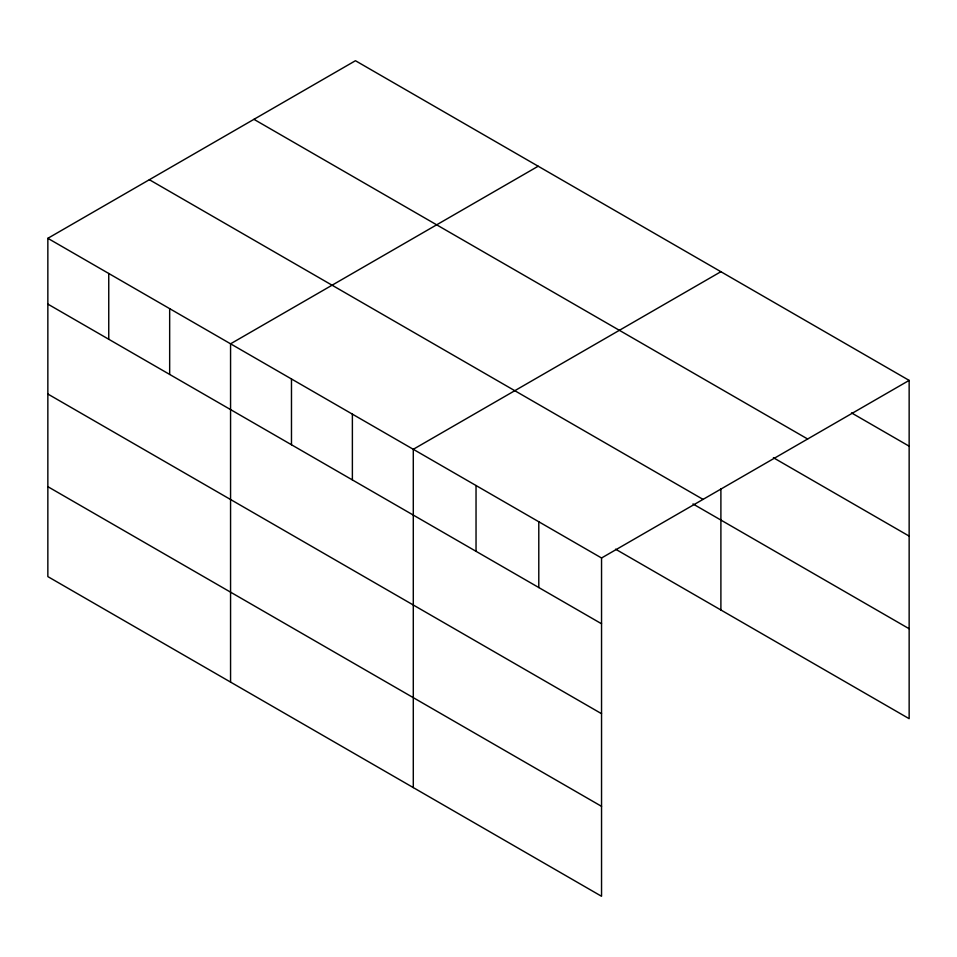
<?xml version="1.0" encoding="UTF-8"?>
<svg xmlns="http://www.w3.org/2000/svg" width="957" height="957" viewBox="0 0 957 957"><rect width="100%" height="100%" fill="white"/><g stroke="black" fill="none" stroke-linecap="round" stroke-linejoin="round"><path stroke-width="1.44" d="M47.85 238.317L601.546 557.991L601.546 896.278L47.85 576.604L47.85 238.317L355.454 60.722L909.15 380.396L909.15 718.683L615.578 549.186M538.181 166.219L230.565 343.814L230.565 682.09M720.896 271.704L413.292 449.3L413.292 787.587M601.546 557.991L909.15 380.396M851.527 412.898L909.15 446.177M253.952 119.338L807.636 439M773.4 457.721L909.15 536.099M149.364 179.713L703.048 499.387M692.976 503.944L909.15 628.749M47.85 304.099L601.546 623.773M47.85 394.021L601.546 713.695M47.85 486.67L601.546 806.344M720.896 488.68L720.896 609.992M538.791 521.768L538.791 587.538M476.036 485.534L476.036 551.316M352.379 414.142L352.379 479.912M291.478 378.972L291.478 444.754M169.664 308.644L169.664 374.426M108.751 273.487L108.751 339.257"/></g></svg>
